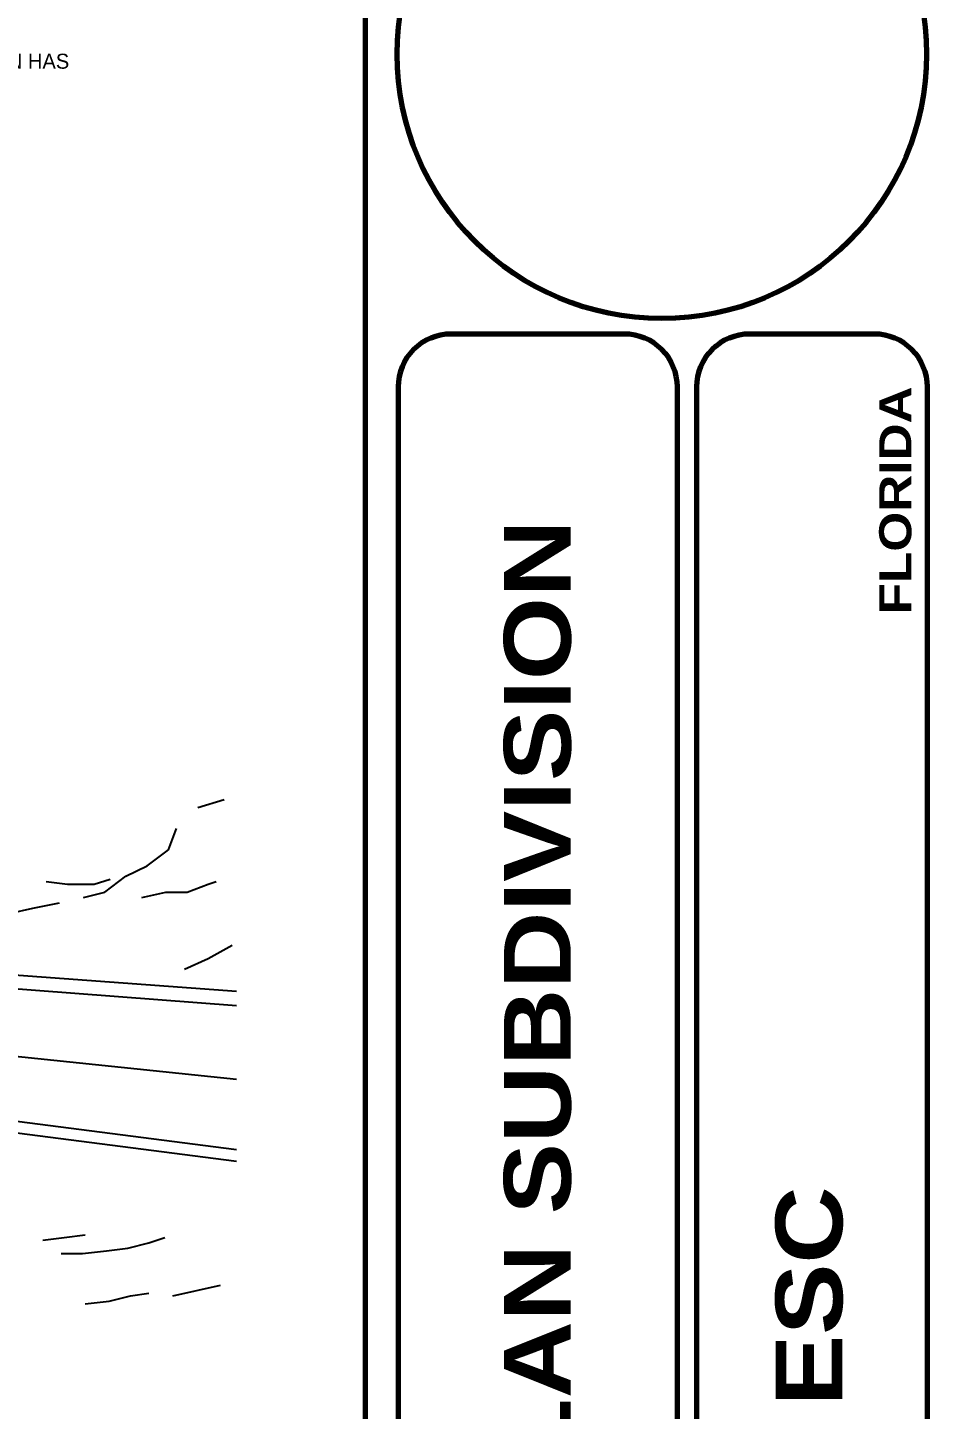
# Paper-space layout 'ESC' of a CAD drawing. Header units: feet, sheet in inches. Extents: x -1.2 to 33.8, y 0.1 to 22.9.
# Drawn here: x 30.42 to 33.78, y 5.11 to 10.28 of the extents above; entities that cross this region are included whole.
import ezdxf
from ezdxf.enums import TextEntityAlignment as Align

# ---------------------------------------------------------------- set-up
doc = ezdxf.new("R2010")
doc.units = ezdxf.units.FT
doc.header["$MEASUREMENT"] = 0
doc.layers.add('Border', color=118, linetype='Continuous', lineweight=70)
doc.layers.add('TBLK', color=7, linetype='Continuous')
doc.styles.add('LEROY', font='leroy.shx')
doc.styles.add('ROMAND', font='ariblk.ttf')

# ---------------------------------------------------------------- blocks, each defined once
blk = doc.blocks.new('ESC DET')
at = {"layer": 'TBLK'}
for p, q in [((32.705, 7.8695), (32.8042, 7.8994)), ((32.5957, 7.7109), (32.6254, 7.7903)), ((32.5161, 7.6511), (32.5957, 7.7109)), ((32.3175, 7.5818), (32.3772, 7.6015)), ((32.3573, 7.5519), (32.4369, 7.6117)), ((32.4369, 7.6117), (32.5161, 7.6511)), ((32.1387, 7.5917), (32.2183, 7.5818)), ((32.2183, 7.5818), (32.3175, 7.5818)), ((32.2777, 7.5322), (32.3573, 7.5519)), ((32.4962, 7.5322), (32.5856, 7.5519)), ((32.5856, 7.5519), (32.6652, 7.5519)), ((32.6652, 7.5519), (32.7448, 7.5818)), ((32.7448, 7.5818), (32.7745, 7.5917)), ((32.0892, 7.4925), (32.1883, 7.5122)), ((31.9998, 7.4725), (32.0892, 7.4925)), ((32.7448, 7.304), (32.8342, 7.3536)), ((32.6554, 7.2642), (32.7448, 7.304)), ((31.6235, 7.2716), (32.8505, 7.1823)), ((31.6819, 7.2179), (32.8505, 7.1286)), ((31.894, 6.9523), (32.8505, 6.8531)), ((31.3027, 6.7878), (32.8505, 6.59)), ((31.1955, 6.7601), (32.8505, 6.5457)), ((32.1256, 6.2498), (32.2052, 6.26)), ((32.2052, 6.26), (32.2844, 6.2698)), ((32.5229, 6.24), (32.5826, 6.26)), ((32.2747, 6.2002), (32.364, 6.2104)), ((32.364, 6.2104), (32.4433, 6.2202)), ((32.4433, 6.2202), (32.5229, 6.24)), ((32.1951, 6.2002), (32.2747, 6.2002)), ((32.4534, 6.0416), (32.5229, 6.0514)), ((32.6123, 6.0416), (32.791, 6.0813)), ((32.2844, 6.0117), (32.3738, 6.0216)), ((32.3738, 6.0216), (32.4534, 6.0416))]:
    blk.add_line(p, q, dxfattribs=at)
at = {"layer": 'TBLK', "style": 'LEROY'}
blk.add_text('PROTECT THE INLET FROM SEDIMENT AND MULCH MATERIALS UNTIL PERMANENT VEGETATION HAS ', height=0.05607, dxfattribs=at).set_placement((28.492, 10.6337))
blk = doc.blocks.new('A$Ca8f96253')
at = {"layer": 'Border'}
for points in [[(32.8026, 11.2123), (32.8026, -11.2123, -0.414214), (32.6047, -11.4103), (1.4979, -11.4103, -0.414214), (1.3, -11.2123), (1.3, 11.2123, -0.414214), (1.4979, 11.4103), (32.6047, 11.4103, -0.414214)], [(33.9706, -8.7413), (33.9706, -2.5546, 0.414214), (33.7727, -2.3567), (33.1242, -2.3567, 0.414214), (32.9263, -2.5546), (32.9263, -8.7413, 0.414214), (33.1242, -8.9392), (33.7727, -8.9392, 0.414214)], [(34.2404, -2.3567, 0.414214), (34.0425, -2.5546), (34.0425, -8.7413, 0.414214), (34.2404, -8.9392), (34.7076, -8.9392, 0.414214), (34.9055, -8.7413), (34.9055, -2.5546, 0.414214), (34.7076, -2.3567)]]:
    blk.add_lwpolyline(points, format="xyb", close=True, dxfattribs=at)
blk.add_circle((33.9126, -1.3093), 0.9896, dxfattribs=at)
at = {"style": 'ROMAND'}
blk.add_text('FLORIDA', height=0.12, rotation=90, dxfattribs=at).set_placement((34.8456, -2.5526), align=Align.RIGHT)
blk.add_text('MCMILLAN SUBDIVISION', height=0.25, rotation=90, dxfattribs=at).set_placement((33.572, -7.8929))

psp = doc.layouts.new('ESC')

# ---------------------------------------------------------------- block references
psp.add_blockref('ESC DET', (-1.6527, -0.5087))
at = {"layer": 'TBLK'}
psp.add_blockref('A$Ca8f96253', (-1.1245, 11.4887), dxfattribs=at)

# ---------------------------------------------------------------- texts
at = {"lineweight": 0, "style": 'ROMAND'}
psp.add_text('ESC', height=0.25, rotation=90, dxfattribs=at).set_placement((33.3382, 5.5315), align=Align.MIDDLE)

doc.saveas('drawing.dxf')
